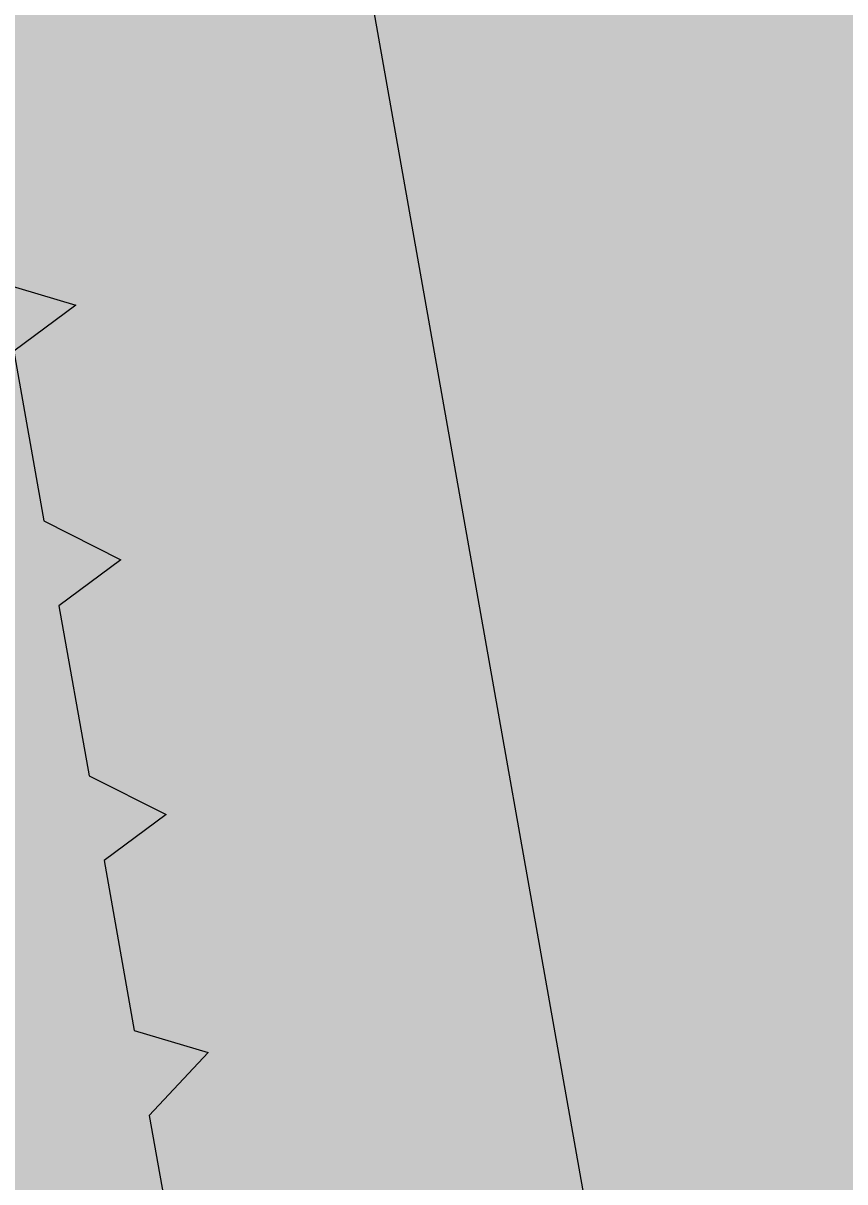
# Model space of a CAD drawing. Header units: millimetres. Extents: x 0 to 9491604, y -172998 to 295086.
# Drawn here: x 396861.54 to 396867.34, y 51145.19 to 51153.38 of the extents above; entities that cross this region are included whole.
import ezdxf
from ezdxf.enums import TextEntityAlignment as Align

# ---------------------------------------------------------------- set-up
doc = ezdxf.new("R2018")
doc.units = ezdxf.units.MM
for name, color, linetype, lineweight in [('АР_Маркер экспликации', 239, 'Continuous', 13), ('АР_Номер помещения', 250, 'Continuous', 9), ('АР_Размеры', 175, 'Continuous', 9), ('АР_Сущ Несущая стена', 250, 'Continuous', 50)]:
    doc.layers.add(name, color=color, linetype=linetype, lineweight=lineweight)
doc.layers.add('АР_Названия помещений', color=124, linetype='Continuous', lineweight=5, plot=False)
doc.layers.add('АР_Помещения_площадь', color=19, linetype='Continuous', lineweight=9, plot=False)
doc.styles.add('ISOCPEUR', font='', dxfattribs={"height": 250})
doc.styles.get("Standard").update_dxf_attribs({"font": 'GOST.TTF'})
doc.styles.get('ISOCPEUR').set_extended_font_data('ISOCPEUR', italic=True)

# ---------------------------------------------------------------- blocks, each defined once
blk = doc.blocks.new('*U252')
at = {"color": 7, "style": 'ISOCPEUR', "width": 0.7, "flags": 1}
blk.add_attdef('КАТЕГОРИЯ', (-499.1655, -2092.1864), '', height=250, dxfattribs=at)
at = {"layer": 'АР_Номер помещения', "color": 7, "style": 'ISOCPEUR', "width": 0.7}
blk.add_attdef('НОМЕР_ПОМЕЩЕНИЯ', text='', height=300, dxfattribs=at).set_placement((-13874.5004, 6637.5515), align=Align.MIDDLE_CENTER)
at = {"layer": 'АР_Помещения_площадь', "color": 7, "lineweight": 30, "width": 0.7, "flags": 104}
blk.add_attdef('ИМЯ_ПОМЕЩЕНИЯ', text='', height=100, dxfattribs=at).set_placement((157.6277, 1217.1414), align=Align.MIDDLE_CENTER)
at = {"layer": 'АР_Помещения_площадь', "color": 7, "style": 'ISOCPEUR', "width": 0.7}
blk.add_attdef('ПЛОЩАДЬ_ПОМЕЩЕНИЯ', text='', height=200, dxfattribs=at).set_placement((-12654.5821, 407.6716), align=Align.MIDDLE_RIGHT)
blk = doc.blocks.new('*U251')
at = {"color": 7, "style": 'ISOCPEUR', "width": 0.7, "flags": 1}
blk.add_attdef('КАТЕГОРИЯ', (-499.1655, -2092.1864), '', height=250, dxfattribs=at)
at = {"layer": 'АР_Номер помещения', "color": 7, "style": 'ISOCPEUR', "width": 0.7}
blk.add_attdef('НОМЕР_ПОМЕЩЕНИЯ', text='', height=300, dxfattribs=at).set_placement((-17424.9012, 1870.773), align=Align.MIDDLE_CENTER)
at = {"layer": 'АР_Помещения_площадь', "color": 7, "lineweight": 30, "width": 0.7, "flags": 104}
blk.add_attdef('ИМЯ_ПОМЕЩЕНИЯ', text='', height=100, dxfattribs=at).set_placement((157.6277, 1217.1414), align=Align.MIDDLE_CENTER)
at = {"layer": 'АР_Помещения_площадь', "color": 7, "style": 'ISOCPEUR', "width": 0.7}
blk.add_attdef('ПЛОЩАДЬ_ПОМЕЩЕНИЯ', text='', height=200, dxfattribs=at).set_placement((-12452.8113, 399.3563), align=Align.MIDDLE_RIGHT)

msp = doc.modelspace()

# ---------------------------------------------------------------- linework, layer by layer
at = {"layer": 'АР_Размеры', "color": 5, "lineweight": 9, "ltscale": 100, "transparency": 33554687}
for points in [[(396866.9463, 51136.9269), (396861.7546, 51166.2194)], [(396866.9463, 51136.9269), (396861.7546, 51166.2194)], [(396866.9463, 51136.9269), (396861.7546, 51166.2194)], [(396866.9463, 51136.9269), (396861.7546, 51166.2194)], [(396866.9463, 51136.9269), (396861.7546, 51166.2194)], [(396866.9463, 51136.9269), (396861.7546, 51166.2194)], [(396866.9463, 51136.9269), (396861.7546, 51166.2194)], [(396866.9463, 51136.9269), (396861.7546, 51166.2194)], [(396866.9463, 51136.9269), (396861.7546, 51166.2194)], [(396866.9463, 51136.9269), (396861.7546, 51166.2194)], [(396866.9463, 51136.9269), (396861.7546, 51166.2194)], [(396866.9463, 51136.9269), (396861.7546, 51166.2194)], [(396866.9463, 51136.9269), (396861.7546, 51166.2194)], [(396866.9463, 51136.9269), (396861.7546, 51166.2194)], [(396866.9463, 51136.9269), (396861.7546, 51166.2194)], [(396866.9463, 51136.9269), (396861.7546, 51166.2194)], [(396866.9463, 51136.9269), (396861.7546, 51166.2194)], [(396866.9463, 51136.9269), (396861.7546, 51166.2194)], [(396866.9463, 51136.9269), (396861.7546, 51166.2194)], [(396866.9463, 51136.9269), (396861.7546, 51166.2194)], [(396866.9463, 51136.9269), (396861.7546, 51166.2194)], [(396866.9463, 51136.9269), (396861.7546, 51166.2194)], [(396866.9463, 51136.9269), (396861.7546, 51166.2194)], [(396866.9463, 51136.9269), (396861.7546, 51166.2194)], [(396866.9463, 51136.9269), (396861.7546, 51166.2194)], [(396866.9463, 51136.9269), (396861.7546, 51166.2194)], [(396866.9463, 51136.9269), (396861.7546, 51166.2194)], [(396866.9463, 51136.9269), (396861.7546, 51166.2194)], [(396866.9463, 51136.9269), (396861.7546, 51166.2194)], [(396866.9463, 51136.9269), (396861.7546, 51166.2194)], [(396866.9463, 51136.9269), (396861.7546, 51166.2194)], [(396866.9463, 51136.9269), (396861.7546, 51166.2194)], [(396866.9463, 51136.9269), (396861.7546, 51166.2194)], [(396866.9463, 51136.9269), (396861.7546, 51166.2194)], [(396866.9463, 51136.9269), (396861.7546, 51166.2194)], [(396866.9463, 51136.9269), (396861.7546, 51166.2194)], [(396866.9463, 51136.9269), (396861.7546, 51166.2194)], [(396866.9463, 51136.9269), (396861.7546, 51166.2194)], [(396866.9463, 51136.9269), (396861.7546, 51166.2194)], [(396866.9463, 51136.9269), (396861.7546, 51166.2194)], [(396866.9463, 51136.9269), (396861.7546, 51166.2194)], [(396866.9463, 51136.9269), (396861.7546, 51166.2194)], [(396866.9463, 51136.9269), (396861.7546, 51166.2194)], [(396866.9463, 51136.9269), (396861.7546, 51166.2194)], [(396866.9463, 51136.9269), (396861.7546, 51166.2194)], [(396866.9463, 51136.9269), (396861.7546, 51166.2194)], [(396866.9463, 51136.9269), (396861.7546, 51166.2194)], [(396866.9463, 51136.9269), (396861.7546, 51166.2194)], [(396866.9463, 51136.9269), (396861.7546, 51166.2194)], [(396866.9463, 51136.9269), (396861.7546, 51166.2194)], [(396866.9463, 51136.9269), (396861.7546, 51166.2194)], [(396866.9463, 51136.9269), (396861.7546, 51166.2194)], [(396866.9463, 51136.9269), (396861.7546, 51166.2194)], [(396866.9463, 51136.9269), (396861.7546, 51166.2194)], [(396866.9463, 51136.9269), (396861.7546, 51166.2194)], [(396866.9463, 51136.9269), (396861.7546, 51166.2194)], [(396866.9463, 51136.9269), (396861.7546, 51166.2194)], [(396866.9463, 51136.9269), (396861.7546, 51166.2194)], [(396866.9463, 51136.9269), (396861.7546, 51166.2194)], [(396866.9463, 51136.9269), (396861.7546, 51166.2194)], [(396866.9463, 51136.9269), (396861.7546, 51166.2194)], [(396866.9463, 51136.9269), (396861.7546, 51166.2194)], [(396866.9463, 51136.9269), (396861.7546, 51166.2194)], [(396866.9463, 51136.9269), (396861.7546, 51166.2194)], [(396866.9463, 51136.9269), (396861.7546, 51166.2194)], [(396866.9463, 51136.9269), (396861.7546, 51166.2194)], [(396866.9463, 51136.9269), (396861.7546, 51166.2194)], [(396866.9463, 51136.9269), (396861.7546, 51166.2194)], [(396866.9463, 51136.9269), (396861.7546, 51166.2194)], [(396866.9463, 51136.9269), (396861.7546, 51166.2194)], [(396866.9463, 51136.9269), (396861.7546, 51166.2194)], [(396866.9463, 51136.9269), (396861.7546, 51166.2194)], [(396866.9463, 51136.9269), (396861.7546, 51166.2194)], [(396866.9463, 51136.9269), (396861.7546, 51166.2194)], [(396866.9463, 51136.9269), (396861.7546, 51166.2194)], [(396866.9463, 51136.9269), (396861.7546, 51166.2194)], [(396866.9463, 51136.9269), (396861.7546, 51166.2194)], [(396866.9463, 51136.9269), (396861.7546, 51166.2194)], [(396866.9463, 51136.9269), (396861.7546, 51166.2194)], [(396866.9463, 51136.9269), (396861.7546, 51166.2194)], [(396866.9463, 51136.9269), (396861.7546, 51166.2194)], [(396866.9463, 51136.9269), (396861.7546, 51166.2194)], [(396866.9463, 51136.9269), (396861.7546, 51166.2194)], [(396866.9463, 51136.9269), (396861.7546, 51166.2194)], [(396866.9463, 51136.9269), (396861.7546, 51166.2194)], [(396866.9463, 51136.9269), (396861.7546, 51166.2194)], [(396866.9463, 51136.9269), (396861.7546, 51166.2194)], [(396866.9463, 51136.9269), (396861.7546, 51166.2194)], [(396866.9463, 51136.9269), (396861.7546, 51166.2194)], [(396866.9463, 51136.9269), (396861.7546, 51166.2194)], [(396866.9463, 51136.9269), (396861.7546, 51166.2194)], [(396866.9463, 51136.9269), (396861.7546, 51166.2194)], [(396866.9463, 51136.9269), (396861.7546, 51166.2194)], [(396866.9463, 51136.9269), (396861.7546, 51166.2194)], [(396866.9463, 51136.9269), (396861.7546, 51166.2194)], [(396866.9463, 51136.9269), (396861.7546, 51166.2194)], [(396866.9463, 51136.9269), (396861.7546, 51166.2194)], [(396866.9463, 51136.9269), (396861.7546, 51166.2194)], [(396866.9463, 51136.9269), (396861.7546, 51166.2194)], [(396866.9463, 51136.9269), (396861.7546, 51166.2194)], [(396866.9463, 51136.9269), (396861.7546, 51166.2194)], [(396866.9463, 51136.9269), (396861.7546, 51166.2194)], [(396866.9463, 51136.9269), (396861.7546, 51166.2194)], [(396866.9463, 51136.9269), (396861.7546, 51166.2194)], [(396866.9463, 51136.9269), (396861.7546, 51166.2194)], [(396866.9463, 51136.9269), (396861.7546, 51166.2194)], [(396866.9463, 51136.9269), (396861.7546, 51166.2194)], [(396866.9463, 51136.9269), (396861.7546, 51166.2194)], [(396866.9463, 51136.9269), (396861.7546, 51166.2194)], [(396866.9463, 51136.9269), (396861.7546, 51166.2194)], [(396866.9463, 51136.9269), (396861.7546, 51166.2194)], [(396866.9463, 51136.9269), (396861.7546, 51166.2194)], [(396866.9463, 51136.9269), (396861.7546, 51166.2194)], [(396866.9463, 51136.9269), (396861.7546, 51166.2194)], [(396866.9463, 51136.9269), (396861.7546, 51166.2194)], [(396866.9463, 51136.9269), (396861.7546, 51166.2194)], [(396866.9463, 51136.9269), (396861.7546, 51166.2194)], [(396866.9463, 51136.9269), (396861.7546, 51166.2194)], [(396866.9463, 51136.9269), (396861.7546, 51166.2194)], [(396866.9463, 51136.9269), (396861.7546, 51166.2194)], [(396866.9463, 51136.9269), (396861.7546, 51166.2194)], [(396866.9463, 51136.9269), (396861.7546, 51166.2194)], [(396866.9463, 51136.9269), (396861.7546, 51166.2194)], [(396866.9463, 51136.9269), (396861.7546, 51166.2194)], [(396866.9463, 51136.9269), (396861.7546, 51166.2194)], [(396866.9463, 51136.9269), (396861.7546, 51166.2194)], [(396866.9463, 51136.9269), (396861.7546, 51166.2194)], [(396866.9463, 51136.9269), (396861.7546, 51166.2194)], [(396866.9463, 51136.9269), (396861.7546, 51166.2194)], [(396861.1227, 51151.6202), (396861.9069, 51151.3876), (396861.4692, 51151.0624), (396861.682, 51149.8619), (396862.2261, 51149.5869), (396861.7884, 51149.2617), (396862.0012, 51148.0611), (396862.5452, 51147.7861), (396862.1076, 51147.4608), (396862.3203, 51146.2604), (396862.8431, 51146.1054), (396862.4267, 51145.6601), (396862.6395, 51144.4595)], [(396861.1227, 51151.6202), (396861.9069, 51151.3876), (396861.4692, 51151.0624), (396861.682, 51149.8619), (396862.2261, 51149.5869), (396861.7884, 51149.2617), (396862.0012, 51148.0611), (396862.5452, 51147.7861), (396862.1076, 51147.4608), (396862.3203, 51146.2604), (396862.8431, 51146.1054), (396862.4267, 51145.6601), (396862.6395, 51144.4595)], [(396861.1227, 51151.6202), (396861.9069, 51151.3876), (396861.4692, 51151.0624), (396861.682, 51149.8619), (396862.2261, 51149.5869), (396861.7884, 51149.2617), (396862.0012, 51148.0611), (396862.5452, 51147.7861), (396862.1076, 51147.4608), (396862.3203, 51146.2604), (396862.8431, 51146.1054), (396862.4267, 51145.6601), (396862.6395, 51144.4595)], [(396861.1227, 51151.6202), (396861.9069, 51151.3876), (396861.4692, 51151.0624), (396861.682, 51149.8619), (396862.2261, 51149.5869), (396861.7884, 51149.2617), (396862.0012, 51148.0611), (396862.5452, 51147.7861), (396862.1076, 51147.4608), (396862.3203, 51146.2604), (396862.8431, 51146.1054), (396862.4267, 51145.6601), (396862.6395, 51144.4595)], [(396861.1227, 51151.6202), (396861.9069, 51151.3876), (396861.4692, 51151.0624), (396861.682, 51149.8619), (396862.2261, 51149.5869), (396861.7884, 51149.2617), (396862.0012, 51148.0611), (396862.5452, 51147.7861), (396862.1076, 51147.4608), (396862.3203, 51146.2604), (396862.8431, 51146.1054), (396862.4267, 51145.6601), (396862.6395, 51144.4595)], [(396861.1227, 51151.6202), (396861.9069, 51151.3876), (396861.4692, 51151.0624), (396861.682, 51149.8619), (396862.2261, 51149.5869), (396861.7884, 51149.2617), (396862.0012, 51148.0611), (396862.5452, 51147.7861), (396862.1076, 51147.4608), (396862.3203, 51146.2604), (396862.8431, 51146.1054), (396862.4267, 51145.6601), (396862.6395, 51144.4595)], [(396861.1227, 51151.6202), (396861.9069, 51151.3876), (396861.4692, 51151.0624), (396861.682, 51149.8619), (396862.2261, 51149.5869), (396861.7884, 51149.2617), (396862.0012, 51148.0611), (396862.5452, 51147.7861), (396862.1076, 51147.4608), (396862.3203, 51146.2604), (396862.8431, 51146.1054), (396862.4267, 51145.6601), (396862.6395, 51144.4595)], [(396861.1227, 51151.6202), (396861.9069, 51151.3876), (396861.4692, 51151.0624), (396861.682, 51149.8619), (396862.2261, 51149.5869), (396861.7884, 51149.2617), (396862.0012, 51148.0611), (396862.5452, 51147.7861), (396862.1076, 51147.4608), (396862.3203, 51146.2604), (396862.8431, 51146.1054), (396862.4267, 51145.6601), (396862.6395, 51144.4595)], [(396861.1227, 51151.6202), (396861.9069, 51151.3876), (396861.4692, 51151.0624), (396861.682, 51149.8619), (396862.2261, 51149.5869), (396861.7884, 51149.2617), (396862.0012, 51148.0611), (396862.5452, 51147.7861), (396862.1076, 51147.4608), (396862.3203, 51146.2604), (396862.8431, 51146.1054), (396862.4267, 51145.6601), (396862.6395, 51144.4595)], [(396861.1227, 51151.6202), (396861.9069, 51151.3876), (396861.4692, 51151.0624), (396861.682, 51149.8619), (396862.2261, 51149.5869), (396861.7884, 51149.2617), (396862.0012, 51148.0611), (396862.5452, 51147.7861), (396862.1076, 51147.4608), (396862.3203, 51146.2604), (396862.8431, 51146.1054), (396862.4267, 51145.6601), (396862.6395, 51144.4595)], [(396861.1227, 51151.6202), (396861.9069, 51151.3876), (396861.4692, 51151.0624), (396861.682, 51149.8619), (396862.2261, 51149.5869), (396861.7884, 51149.2617), (396862.0012, 51148.0611), (396862.5452, 51147.7861), (396862.1076, 51147.4608), (396862.3203, 51146.2604), (396862.8431, 51146.1054), (396862.4267, 51145.6601), (396862.6395, 51144.4595)], [(396861.1227, 51151.6202), (396861.9069, 51151.3876), (396861.4692, 51151.0624), (396861.682, 51149.8619), (396862.2261, 51149.5869), (396861.7884, 51149.2617), (396862.0012, 51148.0611), (396862.5452, 51147.7861), (396862.1076, 51147.4608), (396862.3203, 51146.2604), (396862.8431, 51146.1054), (396862.4267, 51145.6601), (396862.6395, 51144.4595)], [(396861.1227, 51151.6202), (396861.9069, 51151.3876), (396861.4692, 51151.0624), (396861.682, 51149.8619), (396862.2261, 51149.5869), (396861.7884, 51149.2617), (396862.0012, 51148.0611), (396862.5452, 51147.7861), (396862.1076, 51147.4608), (396862.3203, 51146.2604), (396862.8431, 51146.1054), (396862.4267, 51145.6601), (396862.6395, 51144.4595)], [(396861.1227, 51151.6202), (396861.9069, 51151.3876), (396861.4692, 51151.0624), (396861.682, 51149.8619), (396862.2261, 51149.5869), (396861.7884, 51149.2617), (396862.0012, 51148.0611), (396862.5452, 51147.7861), (396862.1076, 51147.4608), (396862.3203, 51146.2604), (396862.8431, 51146.1054), (396862.4267, 51145.6601), (396862.6395, 51144.4595)], [(396861.1227, 51151.6202), (396861.9069, 51151.3876), (396861.4692, 51151.0624), (396861.682, 51149.8619), (396862.2261, 51149.5869), (396861.7884, 51149.2617), (396862.0012, 51148.0611), (396862.5452, 51147.7861), (396862.1076, 51147.4608), (396862.3203, 51146.2604), (396862.8431, 51146.1054), (396862.4267, 51145.6601), (396862.6395, 51144.4595)], [(396861.1227, 51151.6202), (396861.9069, 51151.3876), (396861.4692, 51151.0624), (396861.682, 51149.8619), (396862.2261, 51149.5869), (396861.7884, 51149.2617), (396862.0012, 51148.0611), (396862.5452, 51147.7861), (396862.1076, 51147.4608), (396862.3203, 51146.2604), (396862.8431, 51146.1054), (396862.4267, 51145.6601), (396862.6395, 51144.4595)], [(396861.1227, 51151.6202), (396861.9069, 51151.3876), (396861.4692, 51151.0624), (396861.682, 51149.8619), (396862.2261, 51149.5869), (396861.7884, 51149.2617), (396862.0012, 51148.0611), (396862.5452, 51147.7861), (396862.1076, 51147.4608), (396862.3203, 51146.2604), (396862.8431, 51146.1054), (396862.4267, 51145.6601), (396862.6395, 51144.4595)], [(396861.1227, 51151.6202), (396861.9069, 51151.3876), (396861.4692, 51151.0624), (396861.682, 51149.8619), (396862.2261, 51149.5869), (396861.7884, 51149.2617), (396862.0012, 51148.0611), (396862.5452, 51147.7861), (396862.1076, 51147.4608), (396862.3203, 51146.2604), (396862.8431, 51146.1054), (396862.4267, 51145.6601), (396862.6395, 51144.4595)], [(396861.1227, 51151.6202), (396861.9069, 51151.3876), (396861.4692, 51151.0624), (396861.682, 51149.8619), (396862.2261, 51149.5869), (396861.7884, 51149.2617), (396862.0012, 51148.0611), (396862.5452, 51147.7861), (396862.1076, 51147.4608), (396862.3203, 51146.2604), (396862.8431, 51146.1054), (396862.4267, 51145.6601), (396862.6395, 51144.4595)], [(396861.1227, 51151.6202), (396861.9069, 51151.3876), (396861.4692, 51151.0624), (396861.682, 51149.8619), (396862.2261, 51149.5869), (396861.7884, 51149.2617), (396862.0012, 51148.0611), (396862.5452, 51147.7861), (396862.1076, 51147.4608), (396862.3203, 51146.2604), (396862.8431, 51146.1054), (396862.4267, 51145.6601), (396862.6395, 51144.4595)], [(396861.1227, 51151.6202), (396861.9069, 51151.3876), (396861.4692, 51151.0624), (396861.682, 51149.8619), (396862.2261, 51149.5869), (396861.7884, 51149.2617), (396862.0012, 51148.0611), (396862.5452, 51147.7861), (396862.1076, 51147.4608), (396862.3203, 51146.2604), (396862.8431, 51146.1054), (396862.4267, 51145.6601), (396862.6395, 51144.4595)], [(396861.1227, 51151.6202), (396861.9069, 51151.3876), (396861.4692, 51151.0624), (396861.682, 51149.8619), (396862.2261, 51149.5869), (396861.7884, 51149.2617), (396862.0012, 51148.0611), (396862.5452, 51147.7861), (396862.1076, 51147.4608), (396862.3203, 51146.2604), (396862.8431, 51146.1054), (396862.4267, 51145.6601), (396862.6395, 51144.4595)], [(396861.1227, 51151.6202), (396861.9069, 51151.3876), (396861.4692, 51151.0624), (396861.682, 51149.8619), (396862.2261, 51149.5869), (396861.7884, 51149.2617), (396862.0012, 51148.0611), (396862.5452, 51147.7861), (396862.1076, 51147.4608), (396862.3203, 51146.2604), (396862.8431, 51146.1054), (396862.4267, 51145.6601), (396862.6395, 51144.4595)], [(396861.1227, 51151.6202), (396861.9069, 51151.3876), (396861.4692, 51151.0624), (396861.682, 51149.8619), (396862.2261, 51149.5869), (396861.7884, 51149.2617), (396862.0012, 51148.0611), (396862.5452, 51147.7861), (396862.1076, 51147.4608), (396862.3203, 51146.2604), (396862.8431, 51146.1054), (396862.4267, 51145.6601), (396862.6395, 51144.4595)], [(396861.1227, 51151.6202), (396861.9069, 51151.3876), (396861.4692, 51151.0624), (396861.682, 51149.8619), (396862.2261, 51149.5869), (396861.7884, 51149.2617), (396862.0012, 51148.0611), (396862.5452, 51147.7861), (396862.1076, 51147.4608), (396862.3203, 51146.2604), (396862.8431, 51146.1054), (396862.4267, 51145.6601), (396862.6395, 51144.4595)], [(396861.1227, 51151.6202), (396861.9069, 51151.3876), (396861.4692, 51151.0624), (396861.682, 51149.8619), (396862.2261, 51149.5869), (396861.7884, 51149.2617), (396862.0012, 51148.0611), (396862.5452, 51147.7861), (396862.1076, 51147.4608), (396862.3203, 51146.2604), (396862.8431, 51146.1054), (396862.4267, 51145.6601), (396862.6395, 51144.4595)], [(396861.1227, 51151.6202), (396861.9069, 51151.3876), (396861.4692, 51151.0624), (396861.682, 51149.8619), (396862.2261, 51149.5869), (396861.7884, 51149.2617), (396862.0012, 51148.0611), (396862.5452, 51147.7861), (396862.1076, 51147.4608), (396862.3203, 51146.2604), (396862.8431, 51146.1054), (396862.4267, 51145.6601), (396862.6395, 51144.4595)], [(396861.1227, 51151.6202), (396861.9069, 51151.3876), (396861.4692, 51151.0624), (396861.682, 51149.8619), (396862.2261, 51149.5869), (396861.7884, 51149.2617), (396862.0012, 51148.0611), (396862.5452, 51147.7861), (396862.1076, 51147.4608), (396862.3203, 51146.2604), (396862.8431, 51146.1054), (396862.4267, 51145.6601), (396862.6395, 51144.4595)], [(396861.1227, 51151.6202), (396861.9069, 51151.3876), (396861.4692, 51151.0624), (396861.682, 51149.8619), (396862.2261, 51149.5869), (396861.7884, 51149.2617), (396862.0012, 51148.0611), (396862.5452, 51147.7861), (396862.1076, 51147.4608), (396862.3203, 51146.2604), (396862.8431, 51146.1054), (396862.4267, 51145.6601), (396862.6395, 51144.4595)], [(396861.1227, 51151.6202), (396861.9069, 51151.3876), (396861.4692, 51151.0624), (396861.682, 51149.8619), (396862.2261, 51149.5869), (396861.7884, 51149.2617), (396862.0012, 51148.0611), (396862.5452, 51147.7861), (396862.1076, 51147.4608), (396862.3203, 51146.2604), (396862.8431, 51146.1054), (396862.4267, 51145.6601), (396862.6395, 51144.4595)], [(396861.1227, 51151.6202), (396861.9069, 51151.3876), (396861.4692, 51151.0624), (396861.682, 51149.8619), (396862.2261, 51149.5869), (396861.7884, 51149.2617), (396862.0012, 51148.0611), (396862.5452, 51147.7861), (396862.1076, 51147.4608), (396862.3203, 51146.2604), (396862.8431, 51146.1054), (396862.4267, 51145.6601), (396862.6395, 51144.4595)], [(396861.1227, 51151.6202), (396861.9069, 51151.3876), (396861.4692, 51151.0624), (396861.682, 51149.8619), (396862.2261, 51149.5869), (396861.7884, 51149.2617), (396862.0012, 51148.0611), (396862.5452, 51147.7861), (396862.1076, 51147.4608), (396862.3203, 51146.2604), (396862.8431, 51146.1054), (396862.4267, 51145.6601), (396862.6395, 51144.4595)], [(396861.1227, 51151.6202), (396861.9069, 51151.3876), (396861.4692, 51151.0624), (396861.682, 51149.8619), (396862.2261, 51149.5869), (396861.7884, 51149.2617), (396862.0012, 51148.0611), (396862.5452, 51147.7861), (396862.1076, 51147.4608), (396862.3203, 51146.2604), (396862.8431, 51146.1054), (396862.4267, 51145.6601), (396862.6395, 51144.4595)], [(396861.1227, 51151.6202), (396861.9069, 51151.3876), (396861.4692, 51151.0624), (396861.682, 51149.8619), (396862.2261, 51149.5869), (396861.7884, 51149.2617), (396862.0012, 51148.0611), (396862.5452, 51147.7861), (396862.1076, 51147.4608), (396862.3203, 51146.2604), (396862.8431, 51146.1054), (396862.4267, 51145.6601), (396862.6395, 51144.4595)], [(396861.1227, 51151.6202), (396861.9069, 51151.3876), (396861.4692, 51151.0624), (396861.682, 51149.8619), (396862.2261, 51149.5869), (396861.7884, 51149.2617), (396862.0012, 51148.0611), (396862.5452, 51147.7861), (396862.1076, 51147.4608), (396862.3203, 51146.2604), (396862.8431, 51146.1054), (396862.4267, 51145.6601), (396862.6395, 51144.4595)], [(396861.1227, 51151.6202), (396861.9069, 51151.3876), (396861.4692, 51151.0624), (396861.682, 51149.8619), (396862.2261, 51149.5869), (396861.7884, 51149.2617), (396862.0012, 51148.0611), (396862.5452, 51147.7861), (396862.1076, 51147.4608), (396862.3203, 51146.2604), (396862.8431, 51146.1054), (396862.4267, 51145.6601), (396862.6395, 51144.4595)], [(396861.1227, 51151.6202), (396861.9069, 51151.3876), (396861.4692, 51151.0624), (396861.682, 51149.8619), (396862.2261, 51149.5869), (396861.7884, 51149.2617), (396862.0012, 51148.0611), (396862.5452, 51147.7861), (396862.1076, 51147.4608), (396862.3203, 51146.2604), (396862.8431, 51146.1054), (396862.4267, 51145.6601), (396862.6395, 51144.4595)], [(396861.1227, 51151.6202), (396861.9069, 51151.3876), (396861.4692, 51151.0624), (396861.682, 51149.8619), (396862.2261, 51149.5869), (396861.7884, 51149.2617), (396862.0012, 51148.0611), (396862.5452, 51147.7861), (396862.1076, 51147.4608), (396862.3203, 51146.2604), (396862.8431, 51146.1054), (396862.4267, 51145.6601), (396862.6395, 51144.4595)], [(396861.1227, 51151.6202), (396861.9069, 51151.3876), (396861.4692, 51151.0624), (396861.682, 51149.8619), (396862.2261, 51149.5869), (396861.7884, 51149.2617), (396862.0012, 51148.0611), (396862.5452, 51147.7861), (396862.1076, 51147.4608), (396862.3203, 51146.2604), (396862.8431, 51146.1054), (396862.4267, 51145.6601), (396862.6395, 51144.4595)], [(396861.1227, 51151.6202), (396861.9069, 51151.3876), (396861.4692, 51151.0624), (396861.682, 51149.8619), (396862.2261, 51149.5869), (396861.7884, 51149.2617), (396862.0012, 51148.0611), (396862.5452, 51147.7861), (396862.1076, 51147.4608), (396862.3203, 51146.2604), (396862.8431, 51146.1054), (396862.4267, 51145.6601), (396862.6395, 51144.4595)], [(396861.1227, 51151.6202), (396861.9069, 51151.3876), (396861.4692, 51151.0624), (396861.682, 51149.8619), (396862.2261, 51149.5869), (396861.7884, 51149.2617), (396862.0012, 51148.0611), (396862.5452, 51147.7861), (396862.1076, 51147.4608), (396862.3203, 51146.2604), (396862.8431, 51146.1054), (396862.4267, 51145.6601), (396862.6395, 51144.4595)], [(396861.1227, 51151.6202), (396861.9069, 51151.3876), (396861.4692, 51151.0624), (396861.682, 51149.8619), (396862.2261, 51149.5869), (396861.7884, 51149.2617), (396862.0012, 51148.0611), (396862.5452, 51147.7861), (396862.1076, 51147.4608), (396862.3203, 51146.2604), (396862.8431, 51146.1054), (396862.4267, 51145.6601), (396862.6395, 51144.4595)], [(396861.1227, 51151.6202), (396861.9069, 51151.3876), (396861.4692, 51151.0624), (396861.682, 51149.8619), (396862.2261, 51149.5869), (396861.7884, 51149.2617), (396862.0012, 51148.0611), (396862.5452, 51147.7861), (396862.1076, 51147.4608), (396862.3203, 51146.2604), (396862.8431, 51146.1054), (396862.4267, 51145.6601), (396862.6395, 51144.4595)], [(396861.1227, 51151.6202), (396861.9069, 51151.3876), (396861.4692, 51151.0624), (396861.682, 51149.8619), (396862.2261, 51149.5869), (396861.7884, 51149.2617), (396862.0012, 51148.0611), (396862.5452, 51147.7861), (396862.1076, 51147.4608), (396862.3203, 51146.2604), (396862.8431, 51146.1054), (396862.4267, 51145.6601), (396862.6395, 51144.4595)], [(396861.1227, 51151.6202), (396861.9069, 51151.3876), (396861.4692, 51151.0624), (396861.682, 51149.8619), (396862.2261, 51149.5869), (396861.7884, 51149.2617), (396862.0012, 51148.0611), (396862.5452, 51147.7861), (396862.1076, 51147.4608), (396862.3203, 51146.2604), (396862.8431, 51146.1054), (396862.4267, 51145.6601), (396862.6395, 51144.4595)], [(396861.1227, 51151.6202), (396861.9069, 51151.3876), (396861.4692, 51151.0624), (396861.682, 51149.8619), (396862.2261, 51149.5869), (396861.7884, 51149.2617), (396862.0012, 51148.0611), (396862.5452, 51147.7861), (396862.1076, 51147.4608), (396862.3203, 51146.2604), (396862.8431, 51146.1054), (396862.4267, 51145.6601), (396862.6395, 51144.4595)], [(396861.1227, 51151.6202), (396861.9069, 51151.3876), (396861.4692, 51151.0624), (396861.682, 51149.8619), (396862.2261, 51149.5869), (396861.7884, 51149.2617), (396862.0012, 51148.0611), (396862.5452, 51147.7861), (396862.1076, 51147.4608), (396862.3203, 51146.2604), (396862.8431, 51146.1054), (396862.4267, 51145.6601), (396862.6395, 51144.4595)], [(396861.1227, 51151.6202), (396861.9069, 51151.3876), (396861.4692, 51151.0624), (396861.682, 51149.8619), (396862.2261, 51149.5869), (396861.7884, 51149.2617), (396862.0012, 51148.0611), (396862.5452, 51147.7861), (396862.1076, 51147.4608), (396862.3203, 51146.2604), (396862.8431, 51146.1054), (396862.4267, 51145.6601), (396862.6395, 51144.4595)], [(396861.1227, 51151.6202), (396861.9069, 51151.3876), (396861.4692, 51151.0624), (396861.682, 51149.8619), (396862.2261, 51149.5869), (396861.7884, 51149.2617), (396862.0012, 51148.0611), (396862.5452, 51147.7861), (396862.1076, 51147.4608), (396862.3203, 51146.2604), (396862.8431, 51146.1054), (396862.4267, 51145.6601), (396862.6395, 51144.4595)], [(396861.1227, 51151.6202), (396861.9069, 51151.3876), (396861.4692, 51151.0624), (396861.682, 51149.8619), (396862.2261, 51149.5869), (396861.7884, 51149.2617), (396862.0012, 51148.0611), (396862.5452, 51147.7861), (396862.1076, 51147.4608), (396862.3203, 51146.2604), (396862.8431, 51146.1054), (396862.4267, 51145.6601), (396862.6395, 51144.4595)], [(396861.1227, 51151.6202), (396861.9069, 51151.3876), (396861.4692, 51151.0624), (396861.682, 51149.8619), (396862.2261, 51149.5869), (396861.7884, 51149.2617), (396862.0012, 51148.0611), (396862.5452, 51147.7861), (396862.1076, 51147.4608), (396862.3203, 51146.2604), (396862.8431, 51146.1054), (396862.4267, 51145.6601), (396862.6395, 51144.4595)], [(396861.1227, 51151.6202), (396861.9069, 51151.3876), (396861.4692, 51151.0624), (396861.682, 51149.8619), (396862.2261, 51149.5869), (396861.7884, 51149.2617), (396862.0012, 51148.0611), (396862.5452, 51147.7861), (396862.1076, 51147.4608), (396862.3203, 51146.2604), (396862.8431, 51146.1054), (396862.4267, 51145.6601), (396862.6395, 51144.4595)], [(396861.1227, 51151.6202), (396861.9069, 51151.3876), (396861.4692, 51151.0624), (396861.682, 51149.8619), (396862.2261, 51149.5869), (396861.7884, 51149.2617), (396862.0012, 51148.0611), (396862.5452, 51147.7861), (396862.1076, 51147.4608), (396862.3203, 51146.2604), (396862.8431, 51146.1054), (396862.4267, 51145.6601), (396862.6395, 51144.4595)], [(396861.1227, 51151.6202), (396861.9069, 51151.3876), (396861.4692, 51151.0624), (396861.682, 51149.8619), (396862.2261, 51149.5869), (396861.7884, 51149.2617), (396862.0012, 51148.0611), (396862.5452, 51147.7861), (396862.1076, 51147.4608), (396862.3203, 51146.2604), (396862.8431, 51146.1054), (396862.4267, 51145.6601), (396862.6395, 51144.4595)], [(396861.1227, 51151.6202), (396861.9069, 51151.3876), (396861.4692, 51151.0624), (396861.682, 51149.8619), (396862.2261, 51149.5869), (396861.7884, 51149.2617), (396862.0012, 51148.0611), (396862.5452, 51147.7861), (396862.1076, 51147.4608), (396862.3203, 51146.2604), (396862.8431, 51146.1054), (396862.4267, 51145.6601), (396862.6395, 51144.4595)], [(396861.1227, 51151.6202), (396861.9069, 51151.3876), (396861.4692, 51151.0624), (396861.682, 51149.8619), (396862.2261, 51149.5869), (396861.7884, 51149.2617), (396862.0012, 51148.0611), (396862.5452, 51147.7861), (396862.1076, 51147.4608), (396862.3203, 51146.2604), (396862.8431, 51146.1054), (396862.4267, 51145.6601), (396862.6395, 51144.4595)], [(396861.1227, 51151.6202), (396861.9069, 51151.3876), (396861.4692, 51151.0624), (396861.682, 51149.8619), (396862.2261, 51149.5869), (396861.7884, 51149.2617), (396862.0012, 51148.0611), (396862.5452, 51147.7861), (396862.1076, 51147.4608), (396862.3203, 51146.2604), (396862.8431, 51146.1054), (396862.4267, 51145.6601), (396862.6395, 51144.4595)], [(396861.1227, 51151.6202), (396861.9069, 51151.3876), (396861.4692, 51151.0624), (396861.682, 51149.8619), (396862.2261, 51149.5869), (396861.7884, 51149.2617), (396862.0012, 51148.0611), (396862.5452, 51147.7861), (396862.1076, 51147.4608), (396862.3203, 51146.2604), (396862.8431, 51146.1054), (396862.4267, 51145.6601), (396862.6395, 51144.4595)], [(396861.1227, 51151.6202), (396861.9069, 51151.3876), (396861.4692, 51151.0624), (396861.682, 51149.8619), (396862.2261, 51149.5869), (396861.7884, 51149.2617), (396862.0012, 51148.0611), (396862.5452, 51147.7861), (396862.1076, 51147.4608), (396862.3203, 51146.2604), (396862.8431, 51146.1054), (396862.4267, 51145.6601), (396862.6395, 51144.4595)], [(396861.1227, 51151.6202), (396861.9069, 51151.3876), (396861.4692, 51151.0624), (396861.682, 51149.8619), (396862.2261, 51149.5869), (396861.7884, 51149.2617), (396862.0012, 51148.0611), (396862.5452, 51147.7861), (396862.1076, 51147.4608), (396862.3203, 51146.2604), (396862.8431, 51146.1054), (396862.4267, 51145.6601), (396862.6395, 51144.4595)], [(396861.1227, 51151.6202), (396861.9069, 51151.3876), (396861.4692, 51151.0624), (396861.682, 51149.8619), (396862.2261, 51149.5869), (396861.7884, 51149.2617), (396862.0012, 51148.0611), (396862.5452, 51147.7861), (396862.1076, 51147.4608), (396862.3203, 51146.2604), (396862.8431, 51146.1054), (396862.4267, 51145.6601), (396862.6395, 51144.4595)], [(396861.1227, 51151.6202), (396861.9069, 51151.3876), (396861.4692, 51151.0624), (396861.682, 51149.8619), (396862.2261, 51149.5869), (396861.7884, 51149.2617), (396862.0012, 51148.0611), (396862.5452, 51147.7861), (396862.1076, 51147.4608), (396862.3203, 51146.2604), (396862.8431, 51146.1054), (396862.4267, 51145.6601), (396862.6395, 51144.4595)], [(396861.1227, 51151.6202), (396861.9069, 51151.3876), (396861.4692, 51151.0624), (396861.682, 51149.8619), (396862.2261, 51149.5869), (396861.7884, 51149.2617), (396862.0012, 51148.0611), (396862.5452, 51147.7861), (396862.1076, 51147.4608), (396862.3203, 51146.2604), (396862.8431, 51146.1054), (396862.4267, 51145.6601), (396862.6395, 51144.4595)], [(396861.1227, 51151.6202), (396861.9069, 51151.3876), (396861.4692, 51151.0624), (396861.682, 51149.8619), (396862.2261, 51149.5869), (396861.7884, 51149.2617), (396862.0012, 51148.0611), (396862.5452, 51147.7861), (396862.1076, 51147.4608), (396862.3203, 51146.2604), (396862.8431, 51146.1054), (396862.4267, 51145.6601), (396862.6395, 51144.4595)], [(396861.1227, 51151.6202), (396861.9069, 51151.3876), (396861.4692, 51151.0624), (396861.682, 51149.8619), (396862.2261, 51149.5869), (396861.7884, 51149.2617), (396862.0012, 51148.0611), (396862.5452, 51147.7861), (396862.1076, 51147.4608), (396862.3203, 51146.2604), (396862.8431, 51146.1054), (396862.4267, 51145.6601), (396862.6395, 51144.4595)], [(396861.1227, 51151.6202), (396861.9069, 51151.3876), (396861.4692, 51151.0624), (396861.682, 51149.8619), (396862.2261, 51149.5869), (396861.7884, 51149.2617), (396862.0012, 51148.0611), (396862.5452, 51147.7861), (396862.1076, 51147.4608), (396862.3203, 51146.2604), (396862.8431, 51146.1054), (396862.4267, 51145.6601), (396862.6395, 51144.4595)], [(396861.1227, 51151.6202), (396861.9069, 51151.3876), (396861.4692, 51151.0624), (396861.682, 51149.8619), (396862.2261, 51149.5869), (396861.7884, 51149.2617), (396862.0012, 51148.0611), (396862.5452, 51147.7861), (396862.1076, 51147.4608), (396862.3203, 51146.2604), (396862.8431, 51146.1054), (396862.4267, 51145.6601), (396862.6395, 51144.4595)], [(396861.1227, 51151.6202), (396861.9069, 51151.3876), (396861.4692, 51151.0624), (396861.682, 51149.8619), (396862.2261, 51149.5869), (396861.7884, 51149.2617), (396862.0012, 51148.0611), (396862.5452, 51147.7861), (396862.1076, 51147.4608), (396862.3203, 51146.2604), (396862.8431, 51146.1054), (396862.4267, 51145.6601), (396862.6395, 51144.4595)], [(396861.1227, 51151.6202), (396861.9069, 51151.3876), (396861.4692, 51151.0624), (396861.682, 51149.8619), (396862.2261, 51149.5869), (396861.7884, 51149.2617), (396862.0012, 51148.0611), (396862.5452, 51147.7861), (396862.1076, 51147.4608), (396862.3203, 51146.2604), (396862.8431, 51146.1054), (396862.4267, 51145.6601), (396862.6395, 51144.4595)], [(396861.1227, 51151.6202), (396861.9069, 51151.3876), (396861.4692, 51151.0624), (396861.682, 51149.8619), (396862.2261, 51149.5869), (396861.7884, 51149.2617), (396862.0012, 51148.0611), (396862.5452, 51147.7861), (396862.1076, 51147.4608), (396862.3203, 51146.2604), (396862.8431, 51146.1054), (396862.4267, 51145.6601), (396862.6395, 51144.4595)], [(396861.1227, 51151.6202), (396861.9069, 51151.3876), (396861.4692, 51151.0624), (396861.682, 51149.8619), (396862.2261, 51149.5869), (396861.7884, 51149.2617), (396862.0012, 51148.0611), (396862.5452, 51147.7861), (396862.1076, 51147.4608), (396862.3203, 51146.2604), (396862.8431, 51146.1054), (396862.4267, 51145.6601), (396862.6395, 51144.4595)], [(396861.1227, 51151.6202), (396861.9069, 51151.3876), (396861.4692, 51151.0624), (396861.682, 51149.8619), (396862.2261, 51149.5869), (396861.7884, 51149.2617), (396862.0012, 51148.0611), (396862.5452, 51147.7861), (396862.1076, 51147.4608), (396862.3203, 51146.2604), (396862.8431, 51146.1054), (396862.4267, 51145.6601), (396862.6395, 51144.4595)], [(396861.1227, 51151.6202), (396861.9069, 51151.3876), (396861.4692, 51151.0624), (396861.682, 51149.8619), (396862.2261, 51149.5869), (396861.7884, 51149.2617), (396862.0012, 51148.0611), (396862.5452, 51147.7861), (396862.1076, 51147.4608), (396862.3203, 51146.2604), (396862.8431, 51146.1054), (396862.4267, 51145.6601), (396862.6395, 51144.4595)], [(396861.1227, 51151.6202), (396861.9069, 51151.3876), (396861.4692, 51151.0624), (396861.682, 51149.8619), (396862.2261, 51149.5869), (396861.7884, 51149.2617), (396862.0012, 51148.0611), (396862.5452, 51147.7861), (396862.1076, 51147.4608), (396862.3203, 51146.2604), (396862.8431, 51146.1054), (396862.4267, 51145.6601), (396862.6395, 51144.4595)], [(396861.1227, 51151.6202), (396861.9069, 51151.3876), (396861.4692, 51151.0624), (396861.682, 51149.8619), (396862.2261, 51149.5869), (396861.7884, 51149.2617), (396862.0012, 51148.0611), (396862.5452, 51147.7861), (396862.1076, 51147.4608), (396862.3203, 51146.2604), (396862.8431, 51146.1054), (396862.4267, 51145.6601), (396862.6395, 51144.4595)], [(396861.1227, 51151.6202), (396861.9069, 51151.3876), (396861.4692, 51151.0624), (396861.682, 51149.8619), (396862.2261, 51149.5869), (396861.7884, 51149.2617), (396862.0012, 51148.0611), (396862.5452, 51147.7861), (396862.1076, 51147.4608), (396862.3203, 51146.2604), (396862.8431, 51146.1054), (396862.4267, 51145.6601), (396862.6395, 51144.4595)], [(396861.1227, 51151.6202), (396861.9069, 51151.3876), (396861.4692, 51151.0624), (396861.682, 51149.8619), (396862.2261, 51149.5869), (396861.7884, 51149.2617), (396862.0012, 51148.0611), (396862.5452, 51147.7861), (396862.1076, 51147.4608), (396862.3203, 51146.2604), (396862.8431, 51146.1054), (396862.4267, 51145.6601), (396862.6395, 51144.4595)], [(396861.1227, 51151.6202), (396861.9069, 51151.3876), (396861.4692, 51151.0624), (396861.682, 51149.8619), (396862.2261, 51149.5869), (396861.7884, 51149.2617), (396862.0012, 51148.0611), (396862.5452, 51147.7861), (396862.1076, 51147.4608), (396862.3203, 51146.2604), (396862.8431, 51146.1054), (396862.4267, 51145.6601), (396862.6395, 51144.4595)], [(396861.1227, 51151.6202), (396861.9069, 51151.3876), (396861.4692, 51151.0624), (396861.682, 51149.8619), (396862.2261, 51149.5869), (396861.7884, 51149.2617), (396862.0012, 51148.0611), (396862.5452, 51147.7861), (396862.1076, 51147.4608), (396862.3203, 51146.2604), (396862.8431, 51146.1054), (396862.4267, 51145.6601), (396862.6395, 51144.4595)], [(396861.1227, 51151.6202), (396861.9069, 51151.3876), (396861.4692, 51151.0624), (396861.682, 51149.8619), (396862.2261, 51149.5869), (396861.7884, 51149.2617), (396862.0012, 51148.0611), (396862.5452, 51147.7861), (396862.1076, 51147.4608), (396862.3203, 51146.2604), (396862.8431, 51146.1054), (396862.4267, 51145.6601), (396862.6395, 51144.4595)], [(396861.1227, 51151.6202), (396861.9069, 51151.3876), (396861.4692, 51151.0624), (396861.682, 51149.8619), (396862.2261, 51149.5869), (396861.7884, 51149.2617), (396862.0012, 51148.0611), (396862.5452, 51147.7861), (396862.1076, 51147.4608), (396862.3203, 51146.2604), (396862.8431, 51146.1054), (396862.4267, 51145.6601), (396862.6395, 51144.4595)], [(396861.1227, 51151.6202), (396861.9069, 51151.3876), (396861.4692, 51151.0624), (396861.682, 51149.8619), (396862.2261, 51149.5869), (396861.7884, 51149.2617), (396862.0012, 51148.0611), (396862.5452, 51147.7861), (396862.1076, 51147.4608), (396862.3203, 51146.2604), (396862.8431, 51146.1054), (396862.4267, 51145.6601), (396862.6395, 51144.4595)], [(396861.1227, 51151.6202), (396861.9069, 51151.3876), (396861.4692, 51151.0624), (396861.682, 51149.8619), (396862.2261, 51149.5869), (396861.7884, 51149.2617), (396862.0012, 51148.0611), (396862.5452, 51147.7861), (396862.1076, 51147.4608), (396862.3203, 51146.2604), (396862.8431, 51146.1054), (396862.4267, 51145.6601), (396862.6395, 51144.4595)], [(396861.1227, 51151.6202), (396861.9069, 51151.3876), (396861.4692, 51151.0624), (396861.682, 51149.8619), (396862.2261, 51149.5869), (396861.7884, 51149.2617), (396862.0012, 51148.0611), (396862.5452, 51147.7861), (396862.1076, 51147.4608), (396862.3203, 51146.2604), (396862.8431, 51146.1054), (396862.4267, 51145.6601), (396862.6395, 51144.4595)], [(396861.1227, 51151.6202), (396861.9069, 51151.3876), (396861.4692, 51151.0624), (396861.682, 51149.8619), (396862.2261, 51149.5869), (396861.7884, 51149.2617), (396862.0012, 51148.0611), (396862.5452, 51147.7861), (396862.1076, 51147.4608), (396862.3203, 51146.2604), (396862.8431, 51146.1054), (396862.4267, 51145.6601), (396862.6395, 51144.4595)], [(396861.1227, 51151.6202), (396861.9069, 51151.3876), (396861.4692, 51151.0624), (396861.682, 51149.8619), (396862.2261, 51149.5869), (396861.7884, 51149.2617), (396862.0012, 51148.0611), (396862.5452, 51147.7861), (396862.1076, 51147.4608), (396862.3203, 51146.2604), (396862.8431, 51146.1054), (396862.4267, 51145.6601), (396862.6395, 51144.4595)], [(396861.1227, 51151.6202), (396861.9069, 51151.3876), (396861.4692, 51151.0624), (396861.682, 51149.8619), (396862.2261, 51149.5869), (396861.7884, 51149.2617), (396862.0012, 51148.0611), (396862.5452, 51147.7861), (396862.1076, 51147.4608), (396862.3203, 51146.2604), (396862.8431, 51146.1054), (396862.4267, 51145.6601), (396862.6395, 51144.4595)], [(396861.1227, 51151.6202), (396861.9069, 51151.3876), (396861.4692, 51151.0624), (396861.682, 51149.8619), (396862.2261, 51149.5869), (396861.7884, 51149.2617), (396862.0012, 51148.0611), (396862.5452, 51147.7861), (396862.1076, 51147.4608), (396862.3203, 51146.2604), (396862.8431, 51146.1054), (396862.4267, 51145.6601), (396862.6395, 51144.4595)], [(396861.1227, 51151.6202), (396861.9069, 51151.3876), (396861.4692, 51151.0624), (396861.682, 51149.8619), (396862.2261, 51149.5869), (396861.7884, 51149.2617), (396862.0012, 51148.0611), (396862.5452, 51147.7861), (396862.1076, 51147.4608), (396862.3203, 51146.2604), (396862.8431, 51146.1054), (396862.4267, 51145.6601), (396862.6395, 51144.4595)], [(396861.1227, 51151.6202), (396861.9069, 51151.3876), (396861.4692, 51151.0624), (396861.682, 51149.8619), (396862.2261, 51149.5869), (396861.7884, 51149.2617), (396862.0012, 51148.0611), (396862.5452, 51147.7861), (396862.1076, 51147.4608), (396862.3203, 51146.2604), (396862.8431, 51146.1054), (396862.4267, 51145.6601), (396862.6395, 51144.4595)], [(396861.1227, 51151.6202), (396861.9069, 51151.3876), (396861.4692, 51151.0624), (396861.682, 51149.8619), (396862.2261, 51149.5869), (396861.7884, 51149.2617), (396862.0012, 51148.0611), (396862.5452, 51147.7861), (396862.1076, 51147.4608), (396862.3203, 51146.2604), (396862.8431, 51146.1054), (396862.4267, 51145.6601), (396862.6395, 51144.4595)], [(396861.1227, 51151.6202), (396861.9069, 51151.3876), (396861.4692, 51151.0624), (396861.682, 51149.8619), (396862.2261, 51149.5869), (396861.7884, 51149.2617), (396862.0012, 51148.0611), (396862.5452, 51147.7861), (396862.1076, 51147.4608), (396862.3203, 51146.2604), (396862.8431, 51146.1054), (396862.4267, 51145.6601), (396862.6395, 51144.4595)], [(396861.1227, 51151.6202), (396861.9069, 51151.3876), (396861.4692, 51151.0624), (396861.682, 51149.8619), (396862.2261, 51149.5869), (396861.7884, 51149.2617), (396862.0012, 51148.0611), (396862.5452, 51147.7861), (396862.1076, 51147.4608), (396862.3203, 51146.2604), (396862.8431, 51146.1054), (396862.4267, 51145.6601), (396862.6395, 51144.4595)], [(396861.1227, 51151.6202), (396861.9069, 51151.3876), (396861.4692, 51151.0624), (396861.682, 51149.8619), (396862.2261, 51149.5869), (396861.7884, 51149.2617), (396862.0012, 51148.0611), (396862.5452, 51147.7861), (396862.1076, 51147.4608), (396862.3203, 51146.2604), (396862.8431, 51146.1054), (396862.4267, 51145.6601), (396862.6395, 51144.4595)], [(396861.1227, 51151.6202), (396861.9069, 51151.3876), (396861.4692, 51151.0624), (396861.682, 51149.8619), (396862.2261, 51149.5869), (396861.7884, 51149.2617), (396862.0012, 51148.0611), (396862.5452, 51147.7861), (396862.1076, 51147.4608), (396862.3203, 51146.2604), (396862.8431, 51146.1054), (396862.4267, 51145.6601), (396862.6395, 51144.4595)], [(396861.1227, 51151.6202), (396861.9069, 51151.3876), (396861.4692, 51151.0624), (396861.682, 51149.8619), (396862.2261, 51149.5869), (396861.7884, 51149.2617), (396862.0012, 51148.0611), (396862.5452, 51147.7861), (396862.1076, 51147.4608), (396862.3203, 51146.2604), (396862.8431, 51146.1054), (396862.4267, 51145.6601), (396862.6395, 51144.4595)], [(396861.1227, 51151.6202), (396861.9069, 51151.3876), (396861.4692, 51151.0624), (396861.682, 51149.8619), (396862.2261, 51149.5869), (396861.7884, 51149.2617), (396862.0012, 51148.0611), (396862.5452, 51147.7861), (396862.1076, 51147.4608), (396862.3203, 51146.2604), (396862.8431, 51146.1054), (396862.4267, 51145.6601), (396862.6395, 51144.4595)], [(396861.1227, 51151.6202), (396861.9069, 51151.3876), (396861.4692, 51151.0624), (396861.682, 51149.8619), (396862.2261, 51149.5869), (396861.7884, 51149.2617), (396862.0012, 51148.0611), (396862.5452, 51147.7861), (396862.1076, 51147.4608), (396862.3203, 51146.2604), (396862.8431, 51146.1054), (396862.4267, 51145.6601), (396862.6395, 51144.4595)], [(396861.1227, 51151.6202), (396861.9069, 51151.3876), (396861.4692, 51151.0624), (396861.682, 51149.8619), (396862.2261, 51149.5869), (396861.7884, 51149.2617), (396862.0012, 51148.0611), (396862.5452, 51147.7861), (396862.1076, 51147.4608), (396862.3203, 51146.2604), (396862.8431, 51146.1054), (396862.4267, 51145.6601), (396862.6395, 51144.4595)], [(396861.1227, 51151.6202), (396861.9069, 51151.3876), (396861.4692, 51151.0624), (396861.682, 51149.8619), (396862.2261, 51149.5869), (396861.7884, 51149.2617), (396862.0012, 51148.0611), (396862.5452, 51147.7861), (396862.1076, 51147.4608), (396862.3203, 51146.2604), (396862.8431, 51146.1054), (396862.4267, 51145.6601), (396862.6395, 51144.4595)], [(396861.1227, 51151.6202), (396861.9069, 51151.3876), (396861.4692, 51151.0624), (396861.682, 51149.8619), (396862.2261, 51149.5869), (396861.7884, 51149.2617), (396862.0012, 51148.0611), (396862.5452, 51147.7861), (396862.1076, 51147.4608), (396862.3203, 51146.2604), (396862.8431, 51146.1054), (396862.4267, 51145.6601), (396862.6395, 51144.4595)], [(396861.1227, 51151.6202), (396861.9069, 51151.3876), (396861.4692, 51151.0624), (396861.682, 51149.8619), (396862.2261, 51149.5869), (396861.7884, 51149.2617), (396862.0012, 51148.0611), (396862.5452, 51147.7861), (396862.1076, 51147.4608), (396862.3203, 51146.2604), (396862.8431, 51146.1054), (396862.4267, 51145.6601), (396862.6395, 51144.4595)], [(396861.1227, 51151.6202), (396861.9069, 51151.3876), (396861.4692, 51151.0624), (396861.682, 51149.8619), (396862.2261, 51149.5869), (396861.7884, 51149.2617), (396862.0012, 51148.0611), (396862.5452, 51147.7861), (396862.1076, 51147.4608), (396862.3203, 51146.2604), (396862.8431, 51146.1054), (396862.4267, 51145.6601), (396862.6395, 51144.4595)], [(396861.1227, 51151.6202), (396861.9069, 51151.3876), (396861.4692, 51151.0624), (396861.682, 51149.8619), (396862.2261, 51149.5869), (396861.7884, 51149.2617), (396862.0012, 51148.0611), (396862.5452, 51147.7861), (396862.1076, 51147.4608), (396862.3203, 51146.2604), (396862.8431, 51146.1054), (396862.4267, 51145.6601), (396862.6395, 51144.4595)], [(396861.1227, 51151.6202), (396861.9069, 51151.3876), (396861.4692, 51151.0624), (396861.682, 51149.8619), (396862.2261, 51149.5869), (396861.7884, 51149.2617), (396862.0012, 51148.0611), (396862.5452, 51147.7861), (396862.1076, 51147.4608), (396862.3203, 51146.2604), (396862.8431, 51146.1054), (396862.4267, 51145.6601), (396862.6395, 51144.4595)], [(396861.1227, 51151.6202), (396861.9069, 51151.3876), (396861.4692, 51151.0624), (396861.682, 51149.8619), (396862.2261, 51149.5869), (396861.7884, 51149.2617), (396862.0012, 51148.0611), (396862.5452, 51147.7861), (396862.1076, 51147.4608), (396862.3203, 51146.2604), (396862.8431, 51146.1054), (396862.4267, 51145.6601), (396862.6395, 51144.4595)], [(396861.1227, 51151.6202), (396861.9069, 51151.3876), (396861.4692, 51151.0624), (396861.682, 51149.8619), (396862.2261, 51149.5869), (396861.7884, 51149.2617), (396862.0012, 51148.0611), (396862.5452, 51147.7861), (396862.1076, 51147.4608), (396862.3203, 51146.2604), (396862.8431, 51146.1054), (396862.4267, 51145.6601), (396862.6395, 51144.4595)], [(396861.1227, 51151.6202), (396861.9069, 51151.3876), (396861.4692, 51151.0624), (396861.682, 51149.8619), (396862.2261, 51149.5869), (396861.7884, 51149.2617), (396862.0012, 51148.0611), (396862.5452, 51147.7861), (396862.1076, 51147.4608), (396862.3203, 51146.2604), (396862.8431, 51146.1054), (396862.4267, 51145.6601), (396862.6395, 51144.4595)], [(396861.1227, 51151.6202), (396861.9069, 51151.3876), (396861.4692, 51151.0624), (396861.682, 51149.8619), (396862.2261, 51149.5869), (396861.7884, 51149.2617), (396862.0012, 51148.0611), (396862.5452, 51147.7861), (396862.1076, 51147.4608), (396862.3203, 51146.2604), (396862.8431, 51146.1054), (396862.4267, 51145.6601), (396862.6395, 51144.4595)], [(396861.1227, 51151.6202), (396861.9069, 51151.3876), (396861.4692, 51151.0624), (396861.682, 51149.8619), (396862.2261, 51149.5869), (396861.7884, 51149.2617), (396862.0012, 51148.0611), (396862.5452, 51147.7861), (396862.1076, 51147.4608), (396862.3203, 51146.2604), (396862.8431, 51146.1054), (396862.4267, 51145.6601), (396862.6395, 51144.4595)], [(396861.1227, 51151.6202), (396861.9069, 51151.3876), (396861.4692, 51151.0624), (396861.682, 51149.8619), (396862.2261, 51149.5869), (396861.7884, 51149.2617), (396862.0012, 51148.0611), (396862.5452, 51147.7861), (396862.1076, 51147.4608), (396862.3203, 51146.2604), (396862.8431, 51146.1054), (396862.4267, 51145.6601), (396862.6395, 51144.4595)], [(396861.1227, 51151.6202), (396861.9069, 51151.3876), (396861.4692, 51151.0624), (396861.682, 51149.8619), (396862.2261, 51149.5869), (396861.7884, 51149.2617), (396862.0012, 51148.0611), (396862.5452, 51147.7861), (396862.1076, 51147.4608), (396862.3203, 51146.2604), (396862.8431, 51146.1054), (396862.4267, 51145.6601), (396862.6395, 51144.4595)], [(396861.1227, 51151.6202), (396861.9069, 51151.3876), (396861.4692, 51151.0624), (396861.682, 51149.8619), (396862.2261, 51149.5869), (396861.7884, 51149.2617), (396862.0012, 51148.0611), (396862.5452, 51147.7861), (396862.1076, 51147.4608), (396862.3203, 51146.2604), (396862.8431, 51146.1054), (396862.4267, 51145.6601), (396862.6395, 51144.4595)], [(396861.1227, 51151.6202), (396861.9069, 51151.3876), (396861.4692, 51151.0624), (396861.682, 51149.8619), (396862.2261, 51149.5869), (396861.7884, 51149.2617), (396862.0012, 51148.0611), (396862.5452, 51147.7861), (396862.1076, 51147.4608), (396862.3203, 51146.2604), (396862.8431, 51146.1054), (396862.4267, 51145.6601), (396862.6395, 51144.4595)], [(396861.1227, 51151.6202), (396861.9069, 51151.3876), (396861.4692, 51151.0624), (396861.682, 51149.8619), (396862.2261, 51149.5869), (396861.7884, 51149.2617), (396862.0012, 51148.0611), (396862.5452, 51147.7861), (396862.1076, 51147.4608), (396862.3203, 51146.2604), (396862.8431, 51146.1054), (396862.4267, 51145.6601), (396862.6395, 51144.4595)], [(396861.1227, 51151.6202), (396861.9069, 51151.3876), (396861.4692, 51151.0624), (396861.682, 51149.8619), (396862.2261, 51149.5869), (396861.7884, 51149.2617), (396862.0012, 51148.0611), (396862.5452, 51147.7861), (396862.1076, 51147.4608), (396862.3203, 51146.2604), (396862.8431, 51146.1054), (396862.4267, 51145.6601), (396862.6395, 51144.4595)], [(396861.1227, 51151.6202), (396861.9069, 51151.3876), (396861.4692, 51151.0624), (396861.682, 51149.8619), (396862.2261, 51149.5869), (396861.7884, 51149.2617), (396862.0012, 51148.0611), (396862.5452, 51147.7861), (396862.1076, 51147.4608), (396862.3203, 51146.2604), (396862.8431, 51146.1054), (396862.4267, 51145.6601), (396862.6395, 51144.4595)], [(396861.1227, 51151.6202), (396861.9069, 51151.3876), (396861.4692, 51151.0624), (396861.682, 51149.8619), (396862.2261, 51149.5869), (396861.7884, 51149.2617), (396862.0012, 51148.0611), (396862.5452, 51147.7861), (396862.1076, 51147.4608), (396862.3203, 51146.2604), (396862.8431, 51146.1054), (396862.4267, 51145.6601), (396862.6395, 51144.4595)], [(396861.1227, 51151.6202), (396861.9069, 51151.3876), (396861.4692, 51151.0624), (396861.682, 51149.8619), (396862.2261, 51149.5869), (396861.7884, 51149.2617), (396862.0012, 51148.0611), (396862.5452, 51147.7861), (396862.1076, 51147.4608), (396862.3203, 51146.2604), (396862.8431, 51146.1054), (396862.4267, 51145.6601), (396862.6395, 51144.4595)], [(396861.1227, 51151.6202), (396861.9069, 51151.3876), (396861.4692, 51151.0624), (396861.682, 51149.8619), (396862.2261, 51149.5869), (396861.7884, 51149.2617), (396862.0012, 51148.0611), (396862.5452, 51147.7861), (396862.1076, 51147.4608), (396862.3203, 51146.2604), (396862.8431, 51146.1054), (396862.4267, 51145.6601), (396862.6395, 51144.4595)], [(396861.1227, 51151.6202), (396861.9069, 51151.3876), (396861.4692, 51151.0624), (396861.682, 51149.8619), (396862.2261, 51149.5869), (396861.7884, 51149.2617), (396862.0012, 51148.0611), (396862.5452, 51147.7861), (396862.1076, 51147.4608), (396862.3203, 51146.2604), (396862.8431, 51146.1054), (396862.4267, 51145.6601), (396862.6395, 51144.4595)], [(396861.1227, 51151.6202), (396861.9069, 51151.3876), (396861.4692, 51151.0624), (396861.682, 51149.8619), (396862.2261, 51149.5869), (396861.7884, 51149.2617), (396862.0012, 51148.0611), (396862.5452, 51147.7861), (396862.1076, 51147.4608), (396862.3203, 51146.2604), (396862.8431, 51146.1054), (396862.4267, 51145.6601), (396862.6395, 51144.4595)], [(396861.1227, 51151.6202), (396861.9069, 51151.3876), (396861.4692, 51151.0624), (396861.682, 51149.8619), (396862.2261, 51149.5869), (396861.7884, 51149.2617), (396862.0012, 51148.0611), (396862.5452, 51147.7861), (396862.1076, 51147.4608), (396862.3203, 51146.2604), (396862.8431, 51146.1054), (396862.4267, 51145.6601), (396862.6395, 51144.4595)], [(396861.1227, 51151.6202), (396861.9069, 51151.3876), (396861.4692, 51151.0624), (396861.682, 51149.8619), (396862.2261, 51149.5869), (396861.7884, 51149.2617), (396862.0012, 51148.0611), (396862.5452, 51147.7861), (396862.1076, 51147.4608), (396862.3203, 51146.2604), (396862.8431, 51146.1054), (396862.4267, 51145.6601), (396862.6395, 51144.4595)], [(396861.1227, 51151.6202), (396861.9069, 51151.3876), (396861.4692, 51151.0624), (396861.682, 51149.8619), (396862.2261, 51149.5869), (396861.7884, 51149.2617), (396862.0012, 51148.0611), (396862.5452, 51147.7861), (396862.1076, 51147.4608), (396862.3203, 51146.2604), (396862.8431, 51146.1054), (396862.4267, 51145.6601), (396862.6395, 51144.4595)], [(396861.1227, 51151.6202), (396861.9069, 51151.3876), (396861.4692, 51151.0624), (396861.682, 51149.8619), (396862.2261, 51149.5869), (396861.7884, 51149.2617), (396862.0012, 51148.0611), (396862.5452, 51147.7861), (396862.1076, 51147.4608), (396862.3203, 51146.2604), (396862.8431, 51146.1054), (396862.4267, 51145.6601), (396862.6395, 51144.4595)], [(396861.1227, 51151.6202), (396861.9069, 51151.3876), (396861.4692, 51151.0624), (396861.682, 51149.8619), (396862.2261, 51149.5869), (396861.7884, 51149.2617), (396862.0012, 51148.0611), (396862.5452, 51147.7861), (396862.1076, 51147.4608), (396862.3203, 51146.2604), (396862.8431, 51146.1054), (396862.4267, 51145.6601), (396862.6395, 51144.4595)], [(396861.1227, 51151.6202), (396861.9069, 51151.3876), (396861.4692, 51151.0624), (396861.682, 51149.8619), (396862.2261, 51149.5869), (396861.7884, 51149.2617), (396862.0012, 51148.0611), (396862.5452, 51147.7861), (396862.1076, 51147.4608), (396862.3203, 51146.2604), (396862.8431, 51146.1054), (396862.4267, 51145.6601), (396862.6395, 51144.4595)], [(396861.1227, 51151.6202), (396861.9069, 51151.3876), (396861.4692, 51151.0624), (396861.682, 51149.8619), (396862.2261, 51149.5869), (396861.7884, 51149.2617), (396862.0012, 51148.0611), (396862.5452, 51147.7861), (396862.1076, 51147.4608), (396862.3203, 51146.2604), (396862.8431, 51146.1054), (396862.4267, 51145.6601), (396862.6395, 51144.4595)]]:
    msp.add_lwpolyline(points, dxfattribs=at)
at = {"layer": 'АР_Сущ Несущая стена', "lineweight": 9, "ltscale": 100}
msp.add_arc((396308.2603, 60667.0292), 9778.6546, 272.59254797, 356.63539137, dxfattribs=at)

# ---------------------------------------------------------------- block references
at = {"layer": 'АР_Маркер экспликации', "lineweight": 9}
ref = msp.add_blockref('*U252', (393314.6597, 52054.8444), dxfattribs=at)
lines = msp.add_mtext('\\W0.8000;Кабинет материальной технологии тип 2', dxfattribs={"layer": 'АР_Названия помещений', "insert": (379480.4057, 56862.5853), "char_height": 4891.955516, "width": 926.939971, "attachment_point": 1})
ref.add_attrib('ИМЯ_ПОМЕЩЕНИЯ', '', (379480.4057, 56862.5853), dxfattribs={"flags": 104}).embed_mtext(lines)
ref = msp.add_blockref('*U251', (405270.1565, 51630.2716), dxfattribs=at)
lines = msp.add_mtext('\\W0.8000;Артистическая', dxfattribs={"layer": 'АР_Названия помещений', "insert": (390351.9135, 52199.6053), "char_height": 1576.782207, "width": 926.939971, "attachment_point": 1})
ref.add_attrib('ИМЯ_ПОМЕЩЕНИЯ', '', (390351.9135, 52199.6053), dxfattribs={"flags": 104}).embed_mtext(lines)

doc.saveas('drawing.dxf')
